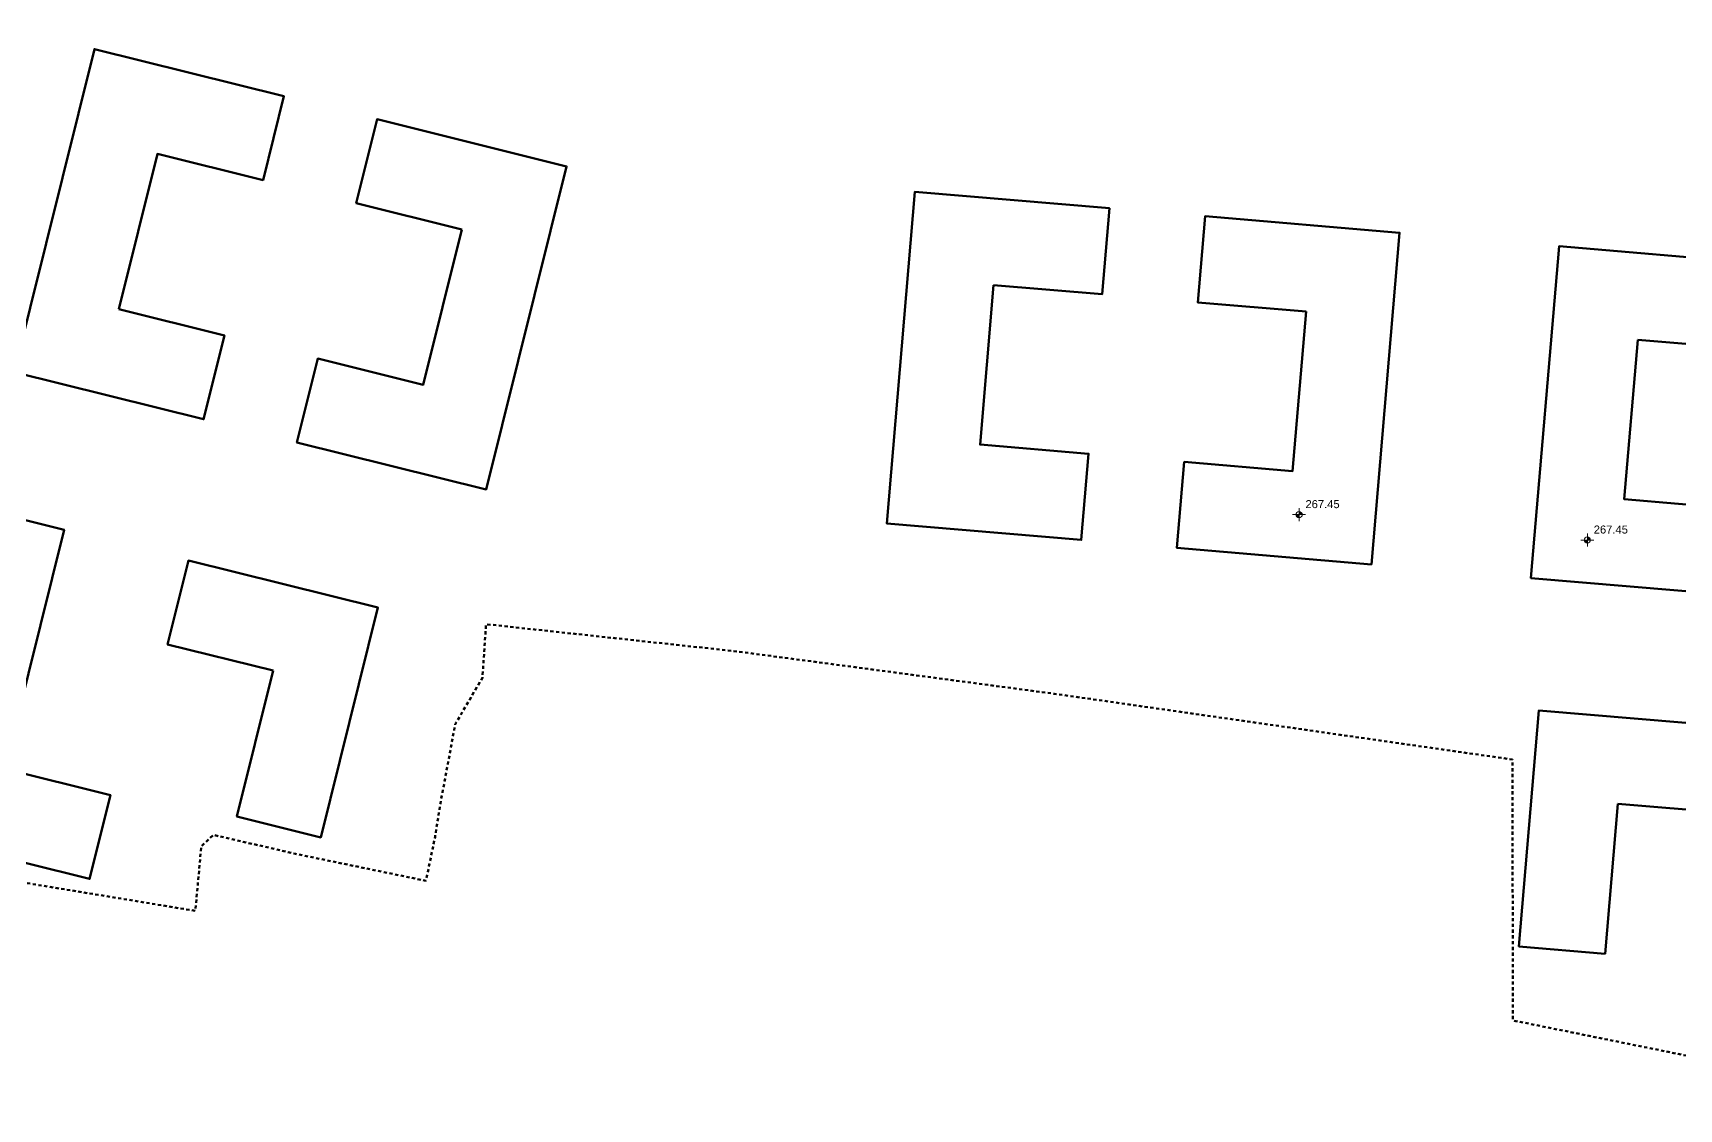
# Model space of a CAD drawing. Header units: millimetres. Extents: x -1422098 to 159246, y 52914 to 701814.
# Drawn here: x -367469 to -110297, y 52914 to 221027 of the extents above; entities that cross this region are included whole.
import ezdxf

# ---------------------------------------------------------------- set-up
doc = ezdxf.new("R2010")
doc.units = ezdxf.units.MM
doc.header["$MEASUREMENT"] = 0
doc.linetypes.add('Невидимая (1_500)', pattern=[900, 500, -400])
for name, color, linetype in [('! ГП.Споруди', 7, 'Continuous'), ('! МЕЖА', 7, 'Continuous'), ('Маркер - Разрез', 7, 'Continuous')]:
    doc.layers.add(name, color=color, linetype=linetype)
doc.styles.add('СГЕНЕРИР_СТИЛЬ_2', font='ARIALUNI.TTF')

msp = doc.modelspace()

# ---------------------------------------------------------------- hatches: boundary and pattern name
at = {"layer": 'Маркер - Разрез', "linetype": 'Continuous', "lineweight": 13, "true_color": 0x444444}
for points in [[(-169665, 145773), (-170165, 145773), (-170127, 145582), (-170019, 145419), (-169857, 145311), (-169665, 145273)], [(-169665, 145773), (-169165, 145773), (-169204, 145964), (-169312, 146126), (-169474, 146235), (-169665, 146273)], [(-124629, 141807), (-125129, 141807), (-125090, 141616), (-124982, 141454), (-124820, 141345), (-124629, 141307)], [(-124629, 141807), (-124129, 141807), (-124167, 141999), (-124275, 142161), (-124437, 142269), (-124629, 142307)]]:
    msp.add_hatch(color=250, dxfattribs=at).paths.add_polyline_path(points)

# ---------------------------------------------------------------- linework, layer by layer
at = {"layer": '! ГП.Споруди', "color": 250, "linetype": 'Continuous', "lineweight": 100, "true_color": 0x444444, "flags": 128}
for points in [[(-354042, 177874), (-348019, 202137), (-331520, 198042), (-328267, 211144), (-357869, 218492), (-370397, 168024), (-340795, 160676), (-337543, 173778)], [(-300462, 190333), (-306485, 166069), (-322984, 170165), (-326237, 157062), (-296635, 149714), (-284107, 200183), (-313709, 207531), (-316961, 194428)], [(-217378, 181631), (-219491, 156721), (-202552, 155284), (-203692, 141833), (-234083, 144410), (-229689, 196224), (-199298, 193647), (-200439, 180195)], [(-168554, 177491), (-170666, 152580), (-187605, 154017), (-188746, 140565), (-158355, 137988), (-153961, 189802), (-184352, 192379), (-185493, 178927)], [(-116740, 173097), (-118852, 148186), (-101913, 146750), (-103054, 133298), (-133445, 135875), (-129051, 187690), (-98660, 185112), (-99800, 171661)], [(-371870, 106053), (-362594, 143419), (-375697, 146672), (-388224, 96203), (-358623, 88856), (-355370, 101958)], [(-329937, 121403), (-335598, 98595), (-322496, 95343), (-313582, 131253), (-343183, 138601), (-346436, 125499)], [(-119876, 100603), (-121862, 77187), (-135314, 78328), (-132187, 115196), (-101796, 112619), (-102937, 99167)]]:
    msp.add_lwpolyline(points, close=True, dxfattribs=at)
at = {"layer": '! МЕЖА', "color": 231, "linetype": 'Невидимая (1_500)', "lineweight": 80, "true_color": 0xff68cd, "flags": 128}
msp.add_lwpolyline([(-438159, 701814), (-451184, 621244), (-429179, 620505), (-437574, 547554), (-443084, 497554), (-442575, 497499), (-453884, 398566), (-449797, 398042), (-462084, 288244), (-466084, 279204), (-466264, 278104), (-460397, 276776), (-461774, 271604), (-462740, 267474), (-477604, 196424), (-483844, 191074), (-491834, 150024), (-504104, 83404), (-492294, 80154), (-467144, 73054), (-457554, 103824), (-453054, 108704), (-391704, 92054), (-342095, 83880), (-341164, 93974), (-339274, 95734), (-326444, 92794), (-306064, 88574), (-304651, 95440), (-303804, 100674), (-301494, 113024), (-297244, 120304), (-296696, 128433), (-296674, 128654), (-258024, 124474), (-207904, 117794), (-136344, 107524), (-136248, 66759), (-67934, 52914), (-45094, 162024), (-21934, 156644), (-17864, 156379), (-11396, 189162), (-11396, 360461), (-9304, 395704), (-5364, 394964), (14516, 392774), (29926, 391514), (50926, 389794), (59926, 388174), (61526, 386744), (66826, 370654), (71336, 371204), (85216, 374044), (140116, 388854), (140696, 386524), (156242, 391167), (159246, 398824), (159226, 408854), (155376, 415814), (152376, 421774), (143746, 434354), (136186, 444284), (127816, 493914), (73416, 481204), (29696, 519944), (26616, 522454), (26006, 527834), (23726, 528464), (20046, 530534), (15626, 532644), (7106, 545114), (4126, 555544), (5176, 555804), (-6274, 601354), (-4544, 602794), (-11744, 627264), (-10574, 631304), (-13524, 643284), (-59184, 632084), (-63384, 644404), (-66114, 643674), (-69364, 656694), (-89144, 651754), (-88754, 650204), (-108924, 645174), (-109614, 647934), (-109174, 648044), (-110084, 651694), (-118794, 649514), (-118104, 646744), (-115154, 647484), (-114964, 646744), (-113274, 647164), (-112544, 644264), (-134314, 638834), (-134704, 640384), (-154054, 635554), (-156494, 644074), (-186224, 636134), (-189524, 662404), (-187344, 662684), (-189394, 679304), (-197594, 678284), (-198014, 681684), (-253694, 674694), (-253934, 676564), (-279224, 673474), (-313213, 670854), (-395104, 688194)], close=True, dxfattribs=at)
at = {"layer": 'Маркер - Разрез', "color": 250, "linetype": 'Continuous', "lineweight": 13, "true_color": 0x444444}
for p, q in [((-169665, 144773), (-169665, 146773)), ((-170665, 145773), (-168665, 145773)), ((-125629, 141807), (-123629, 141807)), ((-124629, 140807), (-124629, 142807))]:
    msp.add_line(p, q, dxfattribs=at)
for centre in [(-169665, 145773), (-124629, 141807)]:
    msp.add_circle(centre, 500, dxfattribs=at)

# ---------------------------------------------------------------- texts
at = {"layer": 'Маркер - Разрез', "color": 250, "lineweight": 13, "true_color": 0x444444, "char_height": 1250, "attachment_point": 7, "style": 'СГЕНЕРИР_СТИЛЬ_2'}
for insert in [(-168665, 146773), (-123629, 142807)]:
    msp.add_mtext('\\A1;{\\fArial кирилиця|b0|i0|c0|p34;267.45}', dxfattribs=dict(at, insert=insert))

doc.saveas('drawing.dxf')
